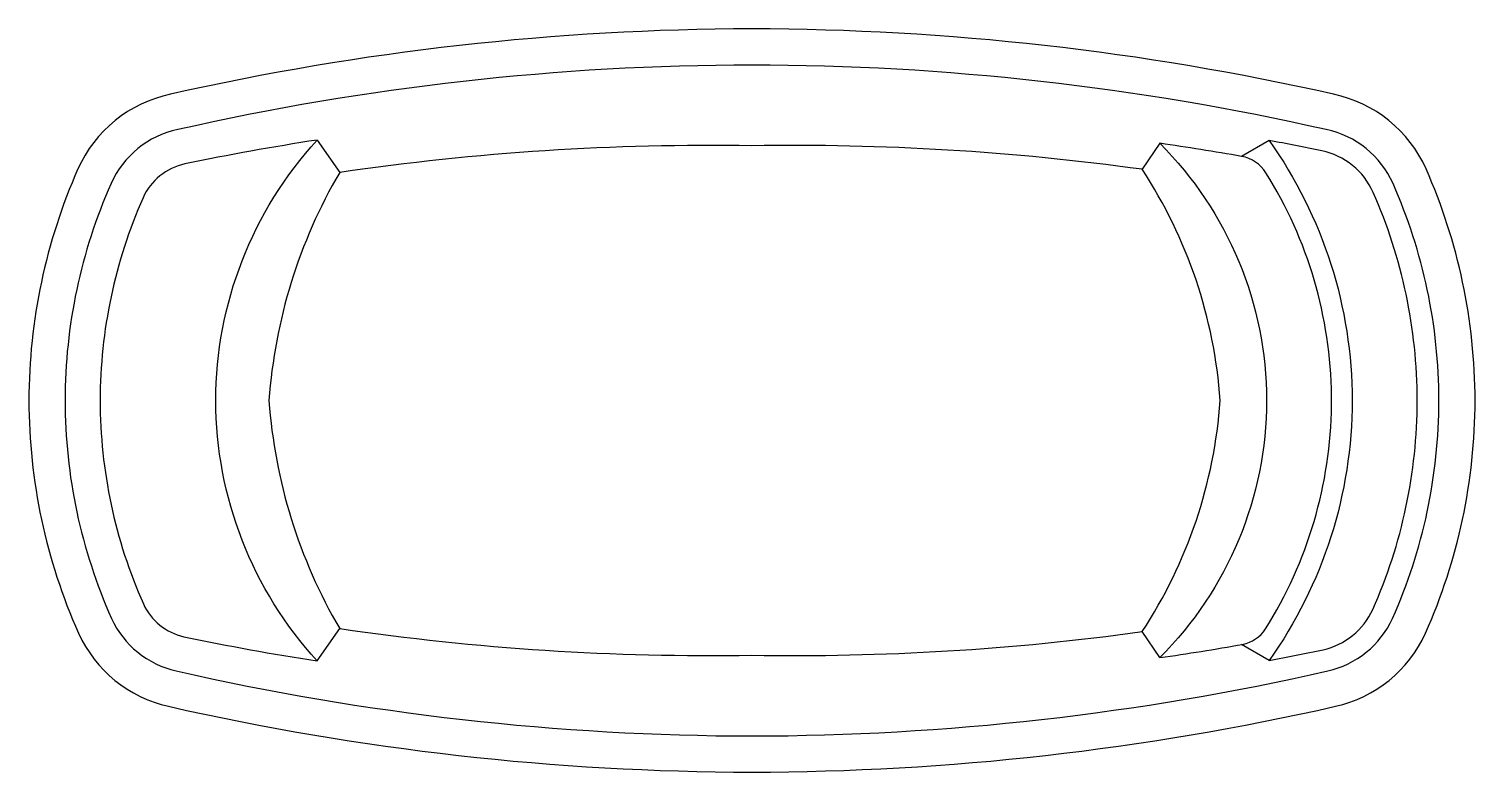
# Model space of a CAD drawing. Header units: millimetres. Extents: x -1.28 to 2.22, y 87.28 to 89.08.
import ezdxf

# ---------------------------------------------------------------- set-up
doc = ezdxf.new("R2010")
doc.units = ezdxf.units.MM
doc.header["$LTSCALE"] = 10
doc.layers.add('piscinas_igui', color=3, linetype='Continuous')

msp = doc.modelspace()

# ---------------------------------------------------------------- linework, layer by layer
at = {"layer": 'piscinas_igui', "color": 2}
for p, q in [((-0.5795, 88.8091), (-0.5253, 88.7304)), ((1.7243, 88.8079), (1.6577, 88.7693)), ((-0.5795, 87.5474), (-0.5253, 87.626)), ((1.7243, 87.5485), (1.6577, 87.5871))]:
    msp.add_line(p, q, dxfattribs=at)
at = {"layer": 'piscinas_igui', "color": 1}
for p, q in [((1.4598, 88.8011), (1.417, 88.7381)), ((1.4598, 87.5554), (1.417, 87.6184))]:
    msp.add_line(p, q, dxfattribs=at)
at = {"layer": 'piscinas_igui'}
for points in [[(1.8802, 88.9198, 0.055373), (0.4726, 89.0782, 0.055373), (-0.9349, 88.9198, 0.241773), (-1.1587, 88.7389, 0.104387), (-1.2774, 88.1782, 0.104988), (-1.1574, 87.6146, 0.235341), (-0.9392, 87.4375, 0.055546), (0.4726, 87.2782, 0.055546), (1.8845, 87.4375, 0.235341), (2.1027, 87.6146, 0.104988), (2.2226, 88.1782, 0.104387), (2.104, 88.7389, 0.241773)], [(1.8623, 88.8342, 0.055429), (0.4726, 88.9907, 0.055429), (-0.9171, 88.8342, 0.241773), (-1.0787, 88.7035, 0.104378), (-1.1899, 88.1782, 0.104907), (-1.0776, 87.6505, 0.234342), (-0.9207, 87.5231, 0.055577), (0.4726, 87.3657, 0.055577), (1.866, 87.5231, 0.234342), (2.0229, 87.6505, 0.104907), (2.1351, 88.1782, 0.104378), (2.024, 88.7035, 0.241773)]]:
    msp.add_lwpolyline(points, format="xyb", close=True, dxfattribs=at)
at = {"layer": 'piscinas_igui', "color": 2}
for points in [[(-0.5795, 88.8091, 0.013087), (-0.8997, 88.7511, 0.241773), (-1.0011, 88.6691, 0.104369), (-1.105, 88.1782, 0.104804), (-1.0003, 87.6854, 0.232563), (-0.9026, 87.606, 0.013206), (-0.5794, 87.5474, -0.187367), (-0.825, 88.1782, -0.187336)], [(1.976, 88.6822, 0.241773), (1.8516, 88.7828, 0.005188), (1.7243, 88.8079, -0.155245), (1.9251, 88.1782, -0.155262), (1.7243, 87.5486, 0.005319), (1.8548, 87.5744, 0.233397), (1.975, 87.6721, 0.104848), (2.0826, 88.1782, 0.104373)]]:
    msp.add_lwpolyline(points, format="xyb", close=True, dxfattribs=at)
at = {"layer": 'piscinas_igui', "color": 1}
for points in [[(1.417, 88.7381, 0.038625), (0.4726, 88.795, 0.040833), (-0.5253, 88.7304, 0.115135), (-0.6964, 88.1782, 0.115166), (-0.5253, 87.626, 0.040832), (0.4726, 87.5614, 0.038623), (1.417, 87.6184, 0.127988), (1.6058, 88.1782, 0.127951)], [(1.7166, 88.7296, 0.212107), (1.6577, 88.7693, 0.008082), (1.4598, 88.8011, -0.198483), (1.7178, 88.1782, -0.19852), (1.4597, 87.5554, 0.00817), (1.6598, 87.5875, 0.199561), (1.7155, 87.6251, 0.138509), (1.8752, 88.1674), (1.8752, 88.1891, 0.13798)]]:
    msp.add_lwpolyline(points, format="xyb", close=True, dxfattribs=at)

doc.saveas('drawing.dxf')
